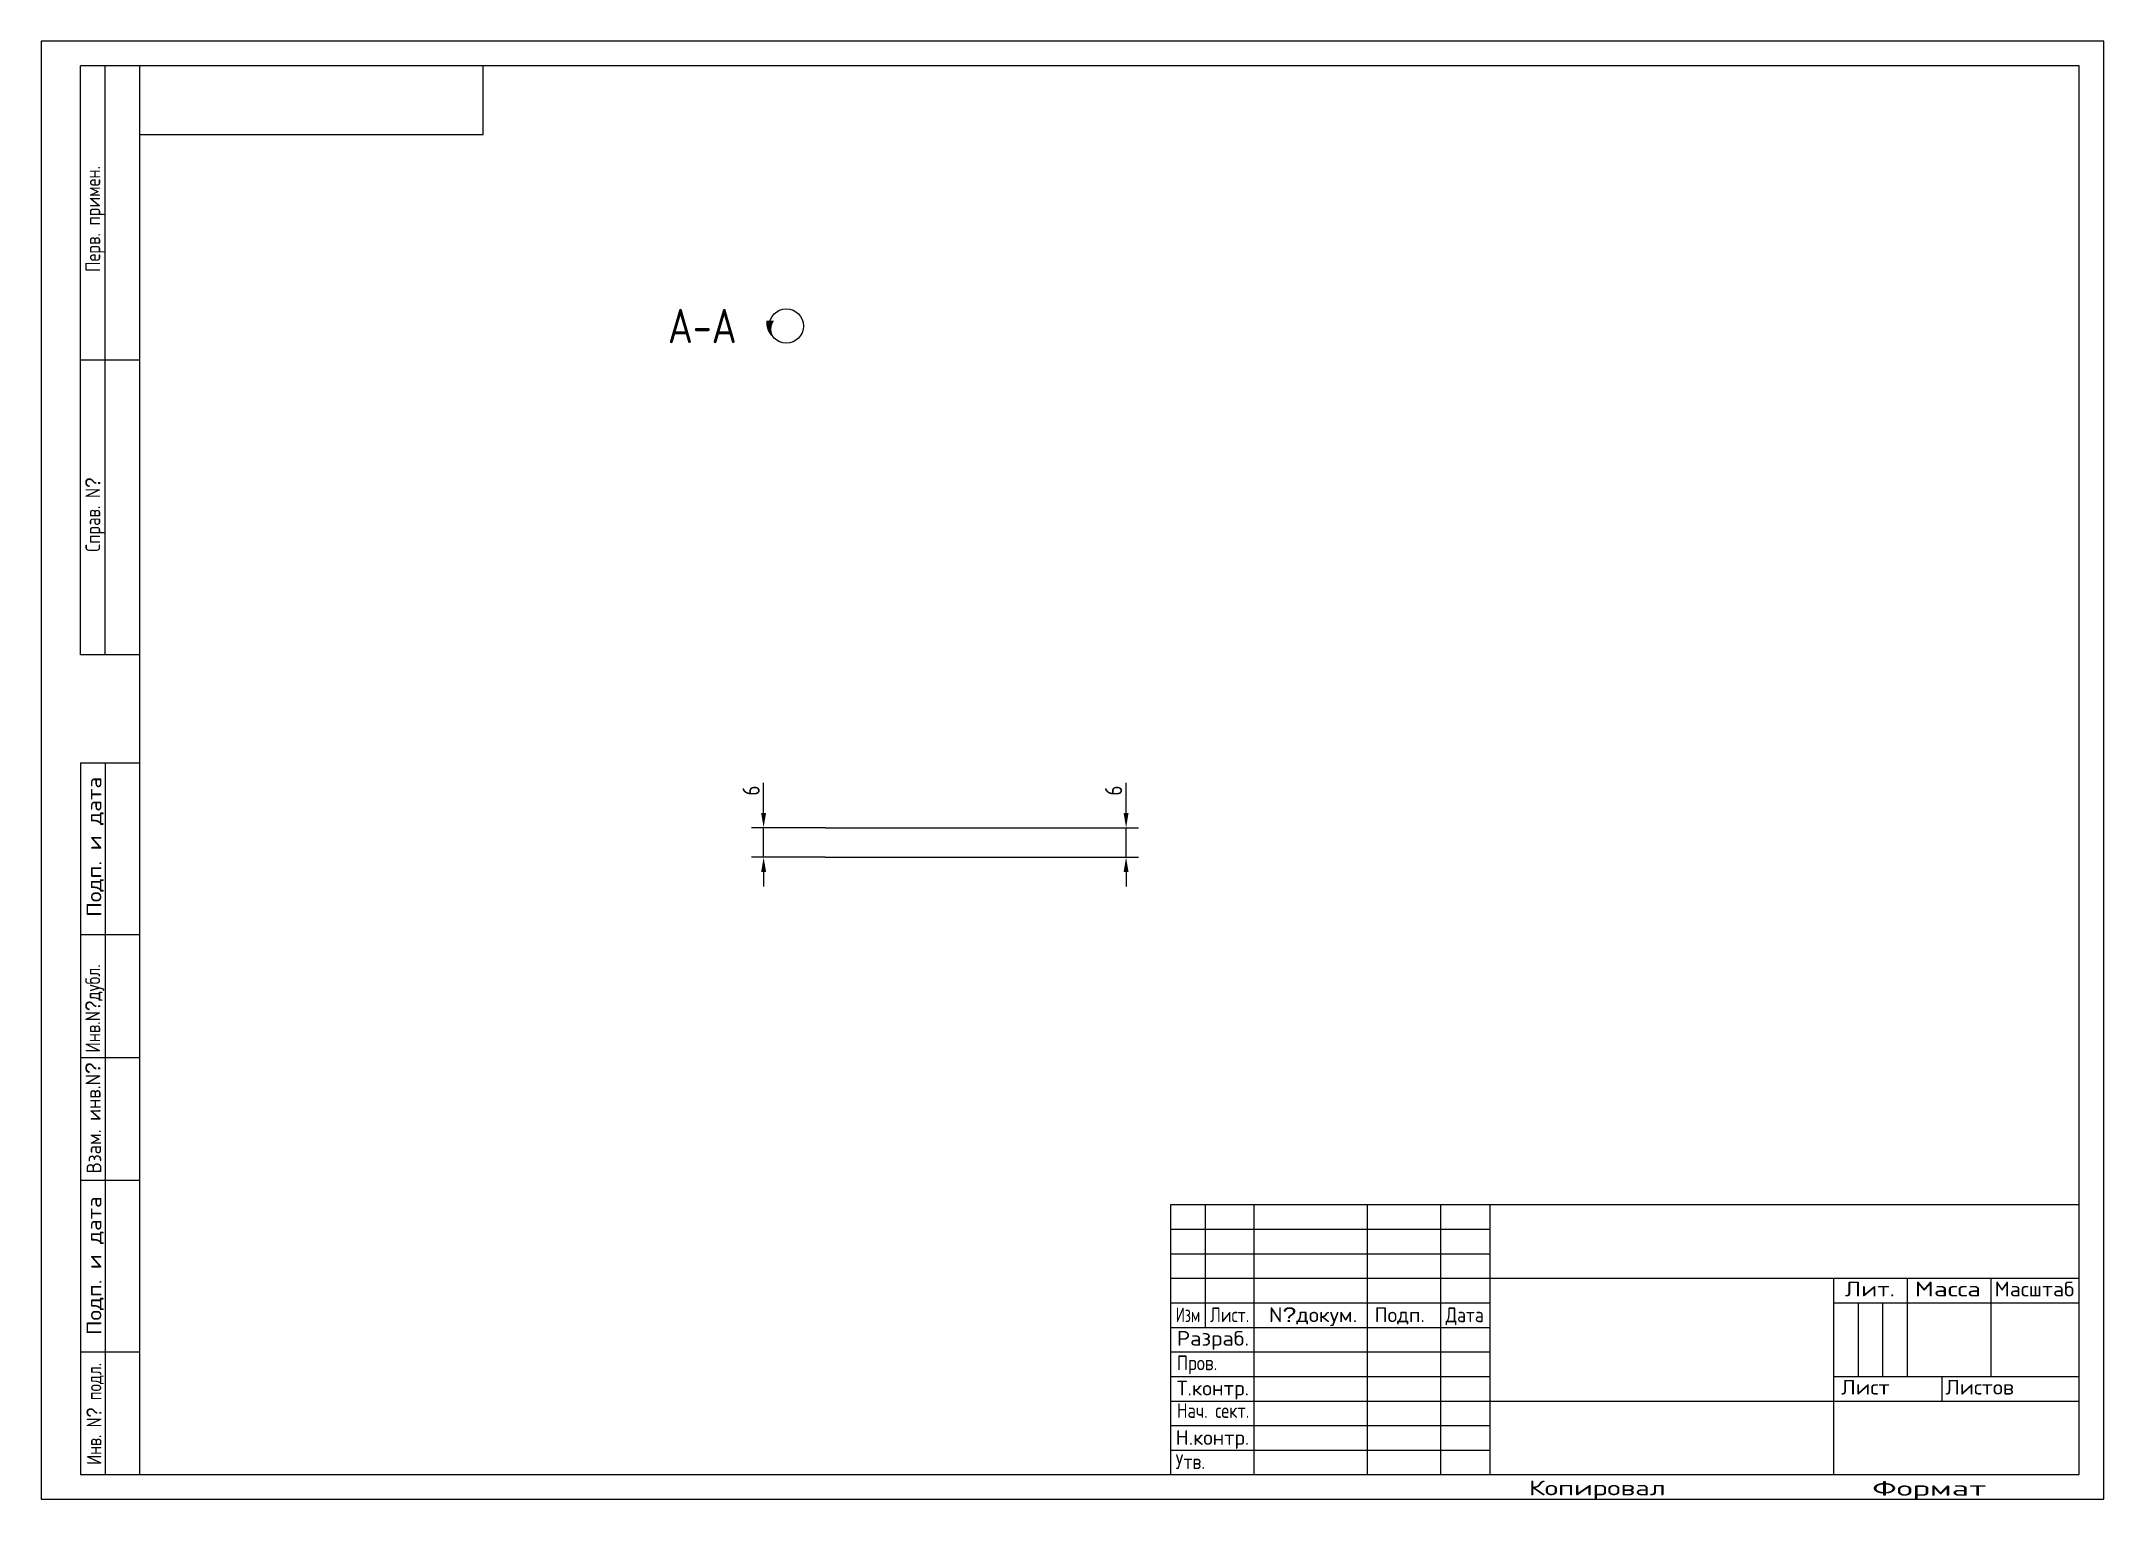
# Model space of a CAD drawing. Extents: x 0 to 420, y 0 to 297.
import ezdxf
from ezdxf.enums import TextEntityAlignment as Align

# ---------------------------------------------------------------- set-up
doc = ezdxf.new("R2010")
doc.units = 0
doc.header["$LTSCALE"] = 1.25
doc.header["$PDSIZE"] = -5
doc.layers.get('0').update_dxf_attribs({"linetype": 'CONTINUOUS'})
doc.layers.get('DEFPOINTS').update_dxf_attribs({"linetype": 'CONTINUOUS'})
doc.layers.add('BORDER', color=7, linetype='CONTINUOUS')
doc.styles.add('GOSTW', font='GOSTW')
doc.dimstyles.new('CADM', dxfattribs={"dimtxt": 3.5, "dimasz": 3, "dimexe": 2.5, "dimexo": 0, "dimgap": 0.8, "dimtad": 1, "dimdec": 4, "dimdsep": 46, "dimtxsty": 'GOSTW', "dimcen": 0.09, "dimclrd": 1, "dimclre": 1, "dimclrt": 1, "dimadec": 0, "dimazin": 0, "dimtfac": 1, "dimtdec": 4, "dimtmove": 0, "dimatfit": 3, "dimfxl": 1, "dimtvp": 1, "dimtolj": 1, "dimtzin": 0, "dimarcsym": 0})

# ---------------------------------------------------------------- blocks, each defined once
blk = doc.blocks.new('F27')
at = {"color": 7, "linetype": 'Continuous'}
blk.add_lwpolyline([(0, -14), (70, -14), (70, 0)], dxfattribs=at)
blk = doc.blocks.new('F25')
at = {"color": 7, "linetype": 'Continuous'}
for p, q in [((-185, 0), (-185, 55)), ((-185, 55), (0, 55)), ((-178, 55), (-178, 30)), ((-168, 0), (-168, 55)), ((-145, 55), (-145, 0)), ((-130, 0), (-130, 55)), ((-120, 55), (-120, 0)), ((-120, 40), (0, 40)), ((-50, 40), (-50, 0)), ((-35, 40), (-35, 20)), ((-18, 40), (-18, 20)), ((-185, 35), (-120, 35)), ((-50, 35), (0, 35)), ((-185, 30), (-120, 30)), ((-50, 20), (0, 20)), ((-28, 20), (-28, 15)), ((-120, 15), (0, 15))]:
    blk.add_line(p, q, dxfattribs=at)
at = {"color": 1, "linetype": 'Continuous'}
for p, q in [((-185, 50), (-120, 50)), ((-185, 45), (-120, 45)), ((-185, 40), (-120, 40)), ((-45, 35), (-45, 20)), ((-40, 20), (-40, 35)), ((-185, 25), (-120, 25)), ((-185, 20), (-120, 20)), ((-185, 15), (-120, 15)), ((-185, 10), (-120, 10)), ((-185, 5), (-120, 5))]:
    blk.add_line(p, q, dxfattribs=at)
at = {"color": 1, "style": 'GOSTW'}
for s, width, p, p2 in [('Лит.', 1.035436, (-47.72, 36.31), (-37.52, 36.31)), ('Масса', 0.984375, (-33.5, 36.31), (-20, 36.31)), ('Масштаб', 0.738636, (-17.25, 36.31), (-1, 36.31)), ('Изм', 0.603448, (-184, 31.06), (-179, 31.06)), ('Лист.', 0.651163, (-177, 31.06), (-169, 31.06)), ('N\x7fдокум.', 0.954545, (-165, 31.07), (-147, 31.07)), ('Подп.', 0.885802, (-143.5, 31.06), (-133.25, 31.06)), ('Дата', 0.602778, (-129, 31.06), (-121.25, 31.06)), ('Разраб.', 0.91934, (-183.75, 26.27), (-169.04, 26.27)), ('Пров.', 0.712963, (-183.75, 21.27), (-175.5, 21.27)), ('Т.контр.', 0.797984, (-183.75, 16.13), (-169.05, 16.13)), ('Лист ', 0.815534, (-48.5, 16.31), (-36.5, 16.31)), ('Листов ', 0.794326, (-27.25, 16.31), (-11.25, 16.31)), ('Нач. сект.', 0.611106, (-183.75, 11.56), (-169, 11.56)), ('Н.контр.', 0.777, (-184, 6.06), (-169.02, 6.06)), ('Утв.', 0.646154, (-184, 1.14), (-178, 1.14)), ('Копировал', 1.139594, (-112.08, -4.21), (-84.24, -4.21)), ('Формат', 1.22364, (-42.14, -4.3), (-18.89, -4.3))]:
    blk.add_text(s, height=3, dxfattribs=dict(at, width=width)).set_placement(p, p2, align=Align.FIT)
blk = doc.blocks.new('F26')
at = {"color": 7, "linetype": 'Continuous'}
for p, q in [((-12, 145), (-12, 0)), ((-12, 145), (0, 145)), ((-7, 145), (-7, 0)), ((-12, 110), (0, 110)), ((-12, 85), (0, 85)), ((-12, 60), (0, 60)), ((-12, 25), (0, 25)), ((-12, 0), (0, 0))]:
    blk.add_line(p, q, dxfattribs=at)
at = {"color": 1, "style": 'GOSTW'}
for s, rotation, width, p, p2 in [('Подп. и дата', 90, 0.863636, (-7.75, 113.64), (-7.75, 142.14)), ('Взам. инв.N\x7f', 90.633, 0.768941, (-7.75, 61.37), (-8, 84)), ('Подп. и дата', 90, 0.856061, (-7.75, 28.44), (-7.75, 56.69)), ('Инв. N\x7f подл.', 90, 0.645556, (-7.75, 2), (-7.75, 22.75))]:
    blk.add_text(s, height=3, rotation=rotation, dxfattribs=dict(at, width=width)).set_placement(p, p2, align=Align.FIT)
at = {"color": 1, "linetype": 'Continuous', "style": 'GOSTW'}
blk.add_text('Инв.N\x7fдубл.', height=3, rotation=90, dxfattribs=at).set_placement((-8, 85.97))
blk = doc.blocks.new('f29')
at = {"color": 7, "linetype": 'Continuous'}
for p, q in [((-12, 0), (-12, 120)), ((0, 120), (-12, 120)), ((-7, 0), (-7, 120)), ((0, 60), (-12, 60)), ((0, 0), (-12, 0))]:
    blk.add_line(p, q, dxfattribs=at)
at = {"color": 1, "linetype": 'Continuous', "style": 'GOSTW'}
for s, p in [('Пеpв. пpимен.', (-8, 78)), ('Спpав. N\x7f', (-8, 21))]:
    blk.add_text(s, height=3, rotation=90, dxfattribs=at).set_placement(p)
blk = doc.blocks.new('SIGNDESCUTROTATED')
at = {"color": 0, "linetype": 'ByBlock', "lineweight": -2}
blk.add_lwpolyline([(0.165, 0.129, 0, 0.2, -0.284359), (0.018, 0.634, 0, 0, -0.5)], format="xyseb", dxfattribs=at)
blk.add_circle((0.5, 0.5), 0.5, dxfattribs=at)
blk.add_solid([(-0.078, 0.66), (0.115, 0.607), (0.146, 0.66)], dxfattribs=at)
blk = doc.blocks.new('CADMDESIGNATION163444172', base_point=(1.972, 0))
at = {"color": 0, "linetype": 'ByBlock', "lineweight": -2}
blk.add_blockref('SIGNDESCUTROTATED', (2.944, 0), dxfattribs=at)
at = {"color": 0, "linetype": 'Continuous', "insert": (0, 0), "char_height": 1, "attachment_point": 7, "style": 'GOSTW'}
blk.add_mtext('А-А', dxfattribs=at)
blk = doc.blocks.new('*D9')
at = {"color": 1, "linetype": 'Continuous', "lineweight": -2, "transparency": 16777216}
for p, q in [((220.91, 139.78), (220.91, 145.93)), ((210.91, 136.78), (223.41, 136.78)), ((220.91, 130.78), (220.91, 136.78)), ((210.91, 130.78), (223.41, 130.78)), ((220.91, 127.78), (220.91, 124.78))]:
    blk.add_line(p, q, dxfattribs=at)
at = {"color": 1, "linetype": 'Continuous', "transparency": 16777216}
for points in [[(220.41, 139.78), (221.41, 139.78), (220.91, 136.78)], [(220.41, 127.78), (221.41, 127.78), (220.91, 130.78)]]:
    blk.add_solid(points, dxfattribs=at)
at = {"layer": 'DEFPOINTS', "color": 0, "linetype": 'Continuous', "transparency": 16777216}
for p in [(210.91, 136.78), (220.91, 136.78), (210.91, 130.78)]:
    blk.add_point(p, dxfattribs=at)
at = {"color": 1, "linetype": 'Continuous', "transparency": 16777216, "insert": (218.36, 144.36), "char_height": 3.5, "attachment_point": 5, "rotation": 90, "style": 'GOSTW'}
blk.add_mtext('\\A1;6', dxfattribs=at)
blk = doc.blocks.new('*D10')
at = {"color": 1, "linetype": 'Continuous', "lineweight": -2, "transparency": 16777216}
for p, q in [((147.1, 139.78), (147.1, 145.93)), ((159.65, 136.78), (144.6, 136.78)), ((147.1, 130.78), (147.1, 136.78)), ((159.65, 130.78), (144.6, 130.78)), ((147.1, 127.78), (147.1, 124.78))]:
    blk.add_line(p, q, dxfattribs=at)
at = {"color": 1, "linetype": 'Continuous', "transparency": 16777216}
for points in [[(146.6, 139.78), (147.6, 139.78), (147.1, 136.78)], [(146.6, 127.78), (147.6, 127.78), (147.1, 130.78)]]:
    blk.add_solid(points, dxfattribs=at)
at = {"layer": 'DEFPOINTS', "color": 0, "linetype": 'Continuous', "transparency": 16777216}
for p in [(159.65, 136.78), (147.1, 130.78), (159.65, 130.78)]:
    blk.add_point(p, dxfattribs=at)
at = {"color": 1, "linetype": 'Continuous', "transparency": 16777216, "insert": (144.55, 144.36), "char_height": 3.5, "attachment_point": 5, "rotation": 90, "style": 'GOSTW'}
blk.add_mtext('\\A1;6', dxfattribs=at)

msp = doc.modelspace()

# ---------------------------------------------------------------- linework, layer by layer
at = {"color": 7, "linetype": 'Continuous'}
for p, q in [((159.65416, 136.77803), (210.91312, 136.77803)), ((159.65416, 130.77803), (210.91312, 130.77803))]:
    msp.add_line(p, q, dxfattribs=at)
at = {"layer": 'BORDER', "color": 1, "linetype": 'Continuous'}
msp.add_lwpolyline([(0, 0), (420, 0), (420, 297), (0, 297), (0, 0)], dxfattribs=at)
at = {"layer": 'BORDER', "color": 7, "linetype": 'Continuous'}
msp.add_lwpolyline([(20, 5), (415, 5), (415, 292), (20, 292), (20, 5)], dxfattribs=at)

# ---------------------------------------------------------------- block references
at = {"color": 7, "linetype": 'Continuous', "xscale": 7, "yscale": 7, "zscale": 7}
msp.add_blockref('CADMDESIGNATION163444172', (141.42266, 235.48048), dxfattribs=at)
at = {"layer": 'BORDER', "color": 7, "linetype": 'Continuous'}
for name, p in [('f29', (20, 172)), ('F27', (20, 292)), ('F26', (20, 5)), ('F25', (415, 5))]:
    msp.add_blockref(name, p, dxfattribs=at)

# ---------------------------------------------------------------- dimensions: what is measured, and where the dimension line sits
at = {"color": 1, "linetype": 'Continuous'}
dim = msp.add_linear_dim(base=(147.10416, 130.77803), p1=(159.65416, 136.77803), p2=(159.65416, 130.77803), angle=90, dimstyle='CADM', override={"dimatfit": 2}, dxfattribs=at)
dim.commit()
dim.dimension.update_dxf_attribs({"geometry": '*D10', "text_midpoint": (147.10416, 144.35581), "dimtype": 160})
dim = msp.add_linear_dim(base=(220.91312, 136.77803), p1=(210.91312, 130.77803), p2=(210.91312, 136.77803), angle=90, dimstyle='CADM', override={"dimatfit": 2}, dxfattribs=at)
dim.commit()
dim.dimension.update_dxf_attribs({"geometry": '*D9', "text_midpoint": (218.36312, 144.35581)})

doc.saveas('drawing.dxf')
